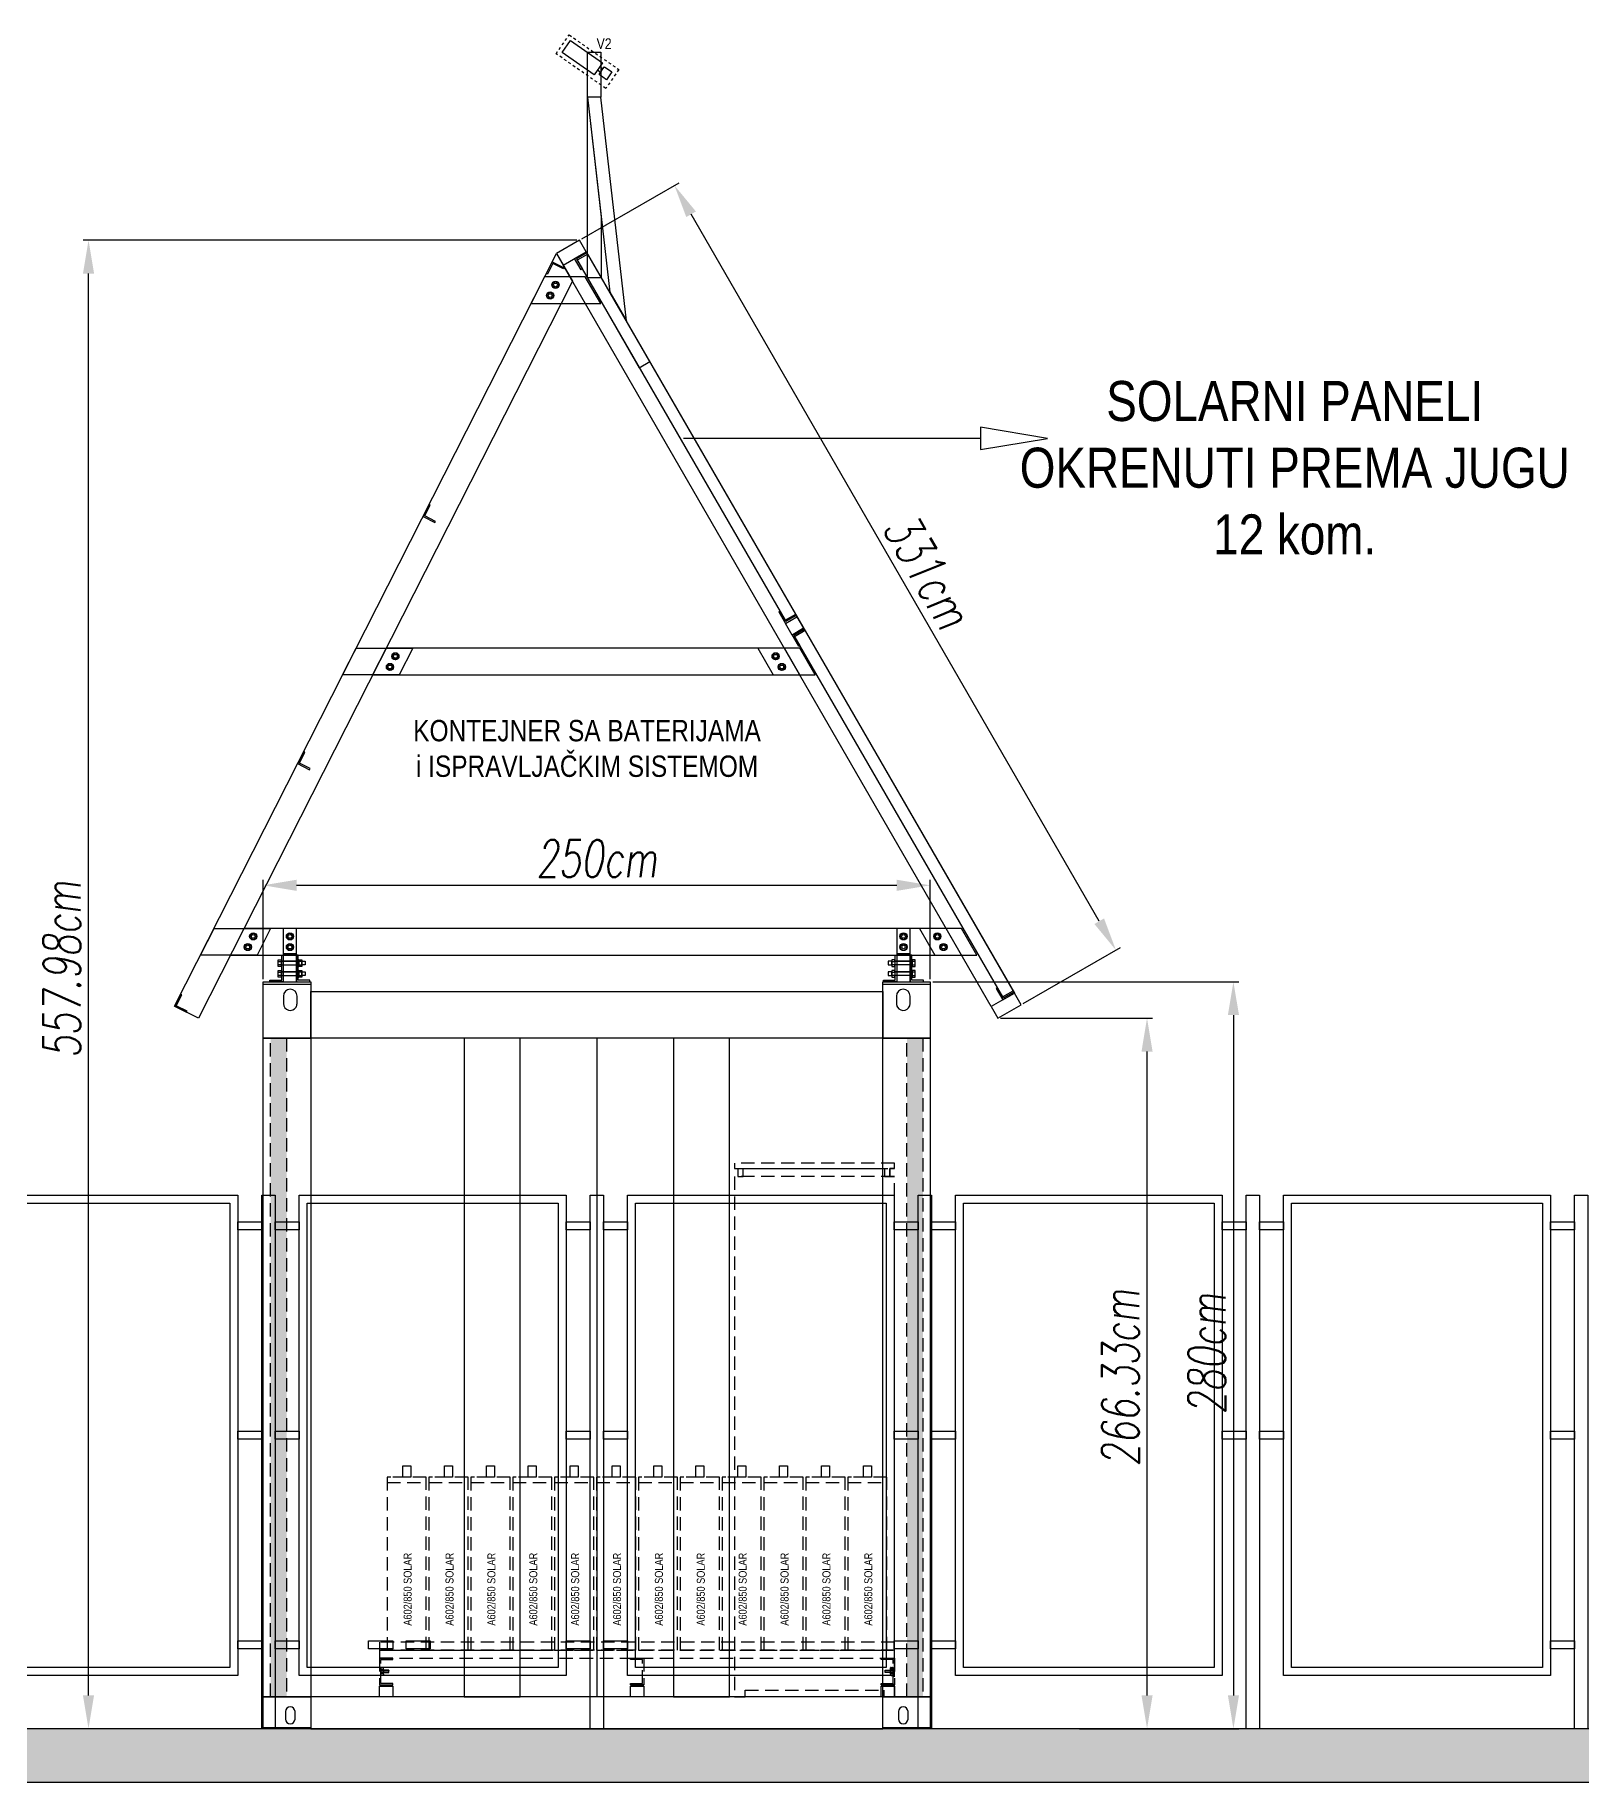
# Model space of a CAD drawing. Header units: millimetres. Extents: x 17886 to 18265, y -8727 to -7321.
# Drawn here: x 17934.8 to 17992.7, y -8417.4 to -8351.9 of the extents above; entities that cross this region are included whole.
import ezdxf

# ---------------------------------------------------------------- set-up
doc = ezdxf.new("R2010")
doc.units = ezdxf.units.MM
doc.linetypes.add('DASHED', pattern=[0.75, 0.5, -0.25])
doc.linetypes.add('DASHEDX2', pattern=[1.5, 1, -0.5])
for name, color, linetype in [('00 uvodnice', 82, 'Continuous'), ('02-MODULI', 7, 'Continuous'), ('_Videonadzor', 1, 'Continuous'), ('a_paneelstriche235', 3, 'Continuous'), ('a_rahmen235', 7, 'Continuous'), ('DIMENS', 4, 'Continuous'), ('Video Nadzor', 3, 'Continuous')]:
    doc.layers.add(name, color=color, linetype=linetype)
doc.layers.add('CRTANJE', color=4, linetype='Continuous', lineweight=30)
doc.styles.add('ARIAL NARROW', font='ARIALN.TTF')
doc.styles.add('KOTE ZA MONNTAZU', font='simplex.shx', dxfattribs={"width": 0.7, "oblique": 8, "height": 1.4})
doc.dimstyles.new('KOTE ZA MONTAZU u cm', dxfattribs={"dimscale": 0, "dimtxt": 1.4, "dimasz": 1.25, "dimexe": 0.2, "dimexo": 0.1, "dimgap": 0.3, "dimtad": 1, "dimlfac": 10, "dimzin": 12, "dimdsep": 46, "dimtxsty": 'KOTE ZA MONNTAZU', "dimcen": 1.25, "dimclrt": 1, "dimadec": 0, "dimazin": 0, "dimtfac": 1, "dimtmove": 0, "dimatfit": 3, "dimfxl": 1, "dimtolj": 2, "dimtzin": 0, "dimarcsym": 0})

# ---------------------------------------------------------------- blocks, each defined once
blk = doc.blocks.new('*D243')
at = {"color": 0, "lineweight": -2, "transparency": 16777216}
for p, q in [((17970.969, -8388.765), (17976.659, -8388.765)), ((17976.459, -8414.148), (17976.459, -8390.015)), ((17973.929, -8415.398), (17976.659, -8415.398))]:
    blk.add_line(p, q, dxfattribs=at)
at = {"color": 0, "transparency": 16777216}
for points in [[(17976.251, -8390.015), (17976.667, -8390.015), (17976.459, -8388.765)], [(17976.251, -8414.148), (17976.667, -8414.148), (17976.459, -8415.398)]]:
    blk.add_solid(points, dxfattribs=at)
at = {"layer": 'Defpoints', "color": 0, "transparency": 16777216}
for p in [(17970.869, -8388.765), (17976.459, -8388.765), (17973.829, -8415.398)]:
    blk.add_point(p, dxfattribs=at)
at = {"color": 1, "transparency": 16777216, "insert": (17975.459, -8402.253), "char_height": 1.4, "attachment_point": 5, "rotation": 90, "style": 'KOTE ZA MONNTAZU'}
blk.add_mtext('\\A2;266.33cm', dxfattribs=at)
blk = doc.blocks.new('*D244')
at = {"color": 0, "lineweight": -2, "transparency": 16777216}
for p, q in [((17955.271, -8359.55), (17958.914, -8357.447)), ((17974.666, -8385.13), (17959.366, -8358.629)), ((17971.821, -8388.215), (17975.464, -8386.112))]:
    blk.add_line(p, q, dxfattribs=at)
at = {"color": 0, "transparency": 16777216}
for points in [[(17959.547, -8358.525), (17959.186, -8358.733), (17958.741, -8357.547)], [(17974.847, -8385.025), (17974.486, -8385.234), (17975.291, -8386.212)]]:
    blk.add_solid(points, dxfattribs=at)
at = {"layer": 'Defpoints', "color": 0, "transparency": 16777216}
for p in [(17958.741, -8357.547), (17955.185, -8359.6), (17971.735, -8388.265)]:
    blk.add_point(p, dxfattribs=at)
at = {"color": 1, "transparency": 16777216, "insert": (17968.239, -8371.997), "char_height": 1.4, "attachment_point": 5, "rotation": 300, "style": 'KOTE ZA MONNTAZU'}
blk.add_mtext('\\A2;331cm', dxfattribs=at)
blk = doc.blocks.new('*D245')
at = {"color": 0, "lineweight": -2, "transparency": 16777216}
for p, q in [((17943.329, -8387.298), (17943.329, -8383.583)), ((17944.579, -8383.783), (17967.079, -8383.783)), ((17968.329, -8387.298), (17968.329, -8383.583))]:
    blk.add_line(p, q, dxfattribs=at)
at = {"color": 0, "transparency": 16777216}
for points in [[(17944.579, -8383.575), (17944.579, -8383.992), (17943.329, -8383.783)], [(17967.079, -8383.575), (17967.079, -8383.992), (17968.329, -8383.783)]]:
    blk.add_solid(points, dxfattribs=at)
at = {"layer": 'Defpoints', "color": 0, "transparency": 16777216}
for p in [(17968.329, -8383.783), (17943.329, -8387.398), (17968.329, -8387.398)]:
    blk.add_point(p, dxfattribs=at)
at = {"color": 1, "transparency": 16777216, "insert": (17955.829, -8382.783), "char_height": 1.4, "attachment_point": 5, "style": 'KOTE ZA MONNTAZU'}
blk.add_mtext('\\A2;250cm', dxfattribs=at)
blk = doc.blocks.new('*D246')
at = {"color": 0, "lineweight": -2, "transparency": 16777216}
for p, q in [((17968.429, -8387.398), (17979.897, -8387.398)), ((17979.697, -8388.648), (17979.697, -8414.148)), ((17973.929, -8415.398), (17979.897, -8415.398))]:
    blk.add_line(p, q, dxfattribs=at)
at = {"color": 0, "transparency": 16777216}
for points in [[(17979.489, -8388.648), (17979.906, -8388.648), (17979.697, -8387.398)], [(17979.489, -8414.148), (17979.906, -8414.148), (17979.697, -8415.398)]]:
    blk.add_solid(points, dxfattribs=at)
at = {"layer": 'Defpoints', "color": 0, "transparency": 16777216}
for p in [(17968.329, -8387.398), (17973.829, -8415.398), (17979.697, -8415.398)]:
    blk.add_point(p, dxfattribs=at)
at = {"color": 1, "transparency": 16777216, "insert": (17978.697, -8401.353), "char_height": 1.4, "attachment_point": 5, "rotation": 90, "style": 'KOTE ZA MONNTAZU'}
blk.add_mtext('\\A2;280cm', dxfattribs=at)
blk = doc.blocks.new('*D247')
at = {"color": 0, "lineweight": -2, "transparency": 16777216}
for p, q in [((17955.085, -8359.6), (17936.577, -8359.6)), ((17936.777, -8414.148), (17936.777, -8360.85)), ((17939.764, -8415.398), (17936.577, -8415.398))]:
    blk.add_line(p, q, dxfattribs=at)
at = {"color": 0, "transparency": 16777216}
for points in [[(17936.569, -8360.85), (17936.985, -8360.85), (17936.777, -8359.6)], [(17936.569, -8414.148), (17936.985, -8414.148), (17936.777, -8415.398)]]:
    blk.add_solid(points, dxfattribs=at)
at = {"layer": 'Defpoints', "color": 0, "transparency": 16777216}
for p in [(17936.777, -8359.6), (17955.185, -8359.6), (17939.864, -8415.398)]:
    blk.add_point(p, dxfattribs=at)
at = {"color": 1, "transparency": 16777216, "insert": (17935.777, -8386.943), "char_height": 1.4, "attachment_point": 5, "rotation": 90, "style": 'KOTE ZA MONNTAZU'}
blk.add_mtext('\\A2;557.98cm', dxfattribs=at)
blk = doc.blocks.new('A$C32FE4A33')
at = {"layer": 'Video Nadzor', "color": 3}
for p, q in [((53.8, 12.2), (49, 12.2)), ((53.8, 7), (49, 7)), ((53.8, 15.6), (65.1, 15.6)), ((53.8, 12.2), (53.8, 15.6)), ((53.8, 7), (53.8, 12.2)), ((53.8, 3.6), (53.8, 7)), ((65.1, 3.6), (53.8, 3.6)), ((65.1, 15.6), (65.1, 3.6))]:
    blk.add_line(p, q, dxfattribs=at)
blk.add_lwpolyline([(0, 18.2), (49, 18.2), (49, 0), (0, 0)], close=True, dxfattribs=at)
blk = doc.blocks.new('A$C15F85CE2')
at = {"layer": '_Videonadzor', "linetype": 'DASHEDX2'}
blk.add_lwpolyline([(0, 28.6), (75.7, 28.6), (75.7, 0), (0, 0)], close=True, dxfattribs=at)
at = {"layer": '_Videonadzor', "color": 3}
blk.add_blockref('A$C32FE4A33', (5.2, 5.7), dxfattribs=at)

msp = doc.modelspace()

# ---------------------------------------------------------------- hatches: boundary and pattern name
h = msp.add_hatch()
h.set_pattern_fill('AR-SAND', color=3, scale=0.01)
h.set_pattern_definition([(37.5, (-50.9745, -485.5865), (-0.016000313, 0.489413237), [0, -0.38608, 0, -0.4318, 0, -0.41275]), (7.5, (-50.9745, -485.5865), (0.449523283, 0.7168251), [0, -0.20828, 0, -0.34798, 0, -0.13335]), (327.5, (-51.28693, -485.5865), (0.79099237, 0.001437185), [0, -0.127, 0, -0.4572, 0, -0.5969]), (317.5, (-51.2869, -485.5865), (0.763556452, 0.222929323), [0, -0.0635, 0, -0.29972, 0, -0.3429])])
h.paths.add_polyline_path([(17943.60182, -8414.1985), (17944.20182, -8414.1985), (17944.20182, -8389.5085), (17943.60182, -8389.5085)])
h = msp.add_hatch()
h.set_pattern_fill('AR-SAND', color=3, scale=0.01)
h.set_pattern_definition([(37.5, (-27.1195, -485.5865), (-0.016000313, 0.489413237), [0, -0.38608, 0, -0.4318, 0, -0.41275]), (7.5, (-27.1195, -485.5865), (0.449523283, 0.7168251), [0, -0.20828, 0, -0.34798, 0, -0.13335]), (327.5, (-27.43193, -485.5865), (0.79099237, 0.001437185), [0, -0.127, 0, -0.4572, 0, -0.5969]), (317.5, (-27.4319, -485.5865), (0.763556452, 0.222929323), [0, -0.0635, 0, -0.29972, 0, -0.3429])])
h.paths.add_polyline_path([(17967.45682, -8414.1985), (17968.05682, -8414.1985), (17968.05682, -8389.5085), (17967.45682, -8389.5085)])
h = msp.add_hatch()
h.set_pattern_fill('AR-CONC', color=4, scale=0.005)
h.set_pattern_definition([(50, (17915.0823, -632.8499), (0.910923345, -0.07969543), [0.09525, -1.04775]), (355, (17915.0823, -632.8499), (-0.17621711, 0.95528423), [0.0762, -0.83820292]), (100.451445, (17915.1582, -632.8565), (0.73470624, 0.87558876), [0.08095004, -0.89045122]), (46.1842, (17915.0823, -632.5959), (1.3553952, -0.21021164), [0.142875, -1.571625]), (96.635558, (17915.1952, -632.6134), (1.18702067, 1.23713062), [0.12142512, -1.33567804]), (351.184151, (17915.0823, -632.5959), (1.18702067, 1.23713062), [0.11429984, -1.25729866]), (21, (17915.2093, -632.6594), (0.758071956, -0.51132599), [0.09525, -1.04775]), (326, (17915.2093, -632.6594), (0.30901014, 0.92093983), [0.0762, -0.8382]), (71.451445, (17915.2725, -632.702), (1.0670821, 0.40961384), [0.08095004, -0.89044969]), (37.5, (17915.08228, -632.84986), (0.015443016, 0.422775194), [0, -0.82804, 0, -0.8509, 0, -0.841375]), (7.5, (17915.0823, -632.84986), (0.334098313, 0.500902874), [0, -0.48514, 0, -0.80899, 0, -0.320675]), (327.5, (17914.79907, -632.84986), (0.677952976, -0.02864372), [0, -0.3175, 0, -0.9906, 0, -1.31445]), (317.5, (17914.6721, -632.84986), (0.740645907, 0.127132455), [0, -0.41275, 0, -0.65786, 0, -0.93345])])
h.paths.add_polyline_path([(17905.82932, -8415.3985), (17905.82932, -8417.3985), (18005.82932, -8417.3985), (18005.82932, -8415.3985)])

# ---------------------------------------------------------------- linework, layer by layer
at = {"color": 4}
msp.add_line((17983.82932, -8415.3985), (17905.82932, -8415.3985), dxfattribs=at)
at = {"color": 30, "true_color": 0xf26722}
for points in [[(17955.47678, -8361.00616), (17957.42553, -8364.38149), (17957.82391, -8364.15149), (17956.00795, -8361.00616), (17955.47678, -8361.00616), (17955.48299, -8352.55674), (17955.97678, -8352.55674), (17955.97678, -8354.24441), (17955.48175, -8354.24441), (17956.31859, -8361.5442), (17956.94338, -8362.62638), (17955.97678, -8354.24441), (17955.48175, -8354.24441), (17955.9964, -8358.73374), (17955.9964, -8361.00616)], [(17955.18458, -8359.60005), (17954.31855, -8360.10005), (17954.56855, -8360.53306), (17955.43458, -8360.03306), (17955.18458, -8359.60005)], [(17963.43979, -8375.8985), (17962.86244, -8374.8985), (17947.93298, -8374.8985), (17947.42543, -8375.8985), (17963.43979, -8375.8985)], [(17969.50197, -8386.3985), (17968.92462, -8385.3985), (17942.60369, -8385.3985), (17942.09614, -8386.3985), (17969.50197, -8386.3985)], [(17971.48458, -8387.83247), (17970.61855, -8388.33247), (17970.86855, -8388.76549), (17971.73458, -8388.26549), (17971.48458, -8387.83247)]]:
    msp.add_lwpolyline(points, dxfattribs=at)
at = {"color": 5}
msp.add_lwpolyline([(17954.31855, -8360.10005), (17954.91745, -8361.13737), (17940.89477, -8388.76549), (17940.00062, -8388.31773)], close=True, dxfattribs=at)
at = {"color": 8}
for points in [[(17954.16018, -8360.41216), (17954.60726, -8360.63604), (17954.58448, -8360.68056), (17954.18192, -8360.47945), (17953.97845, -8360.88082), (17953.93393, -8360.85805), (17954.16018, -8360.41216)], [(17949.31858, -8369.95395), (17949.76171, -8370.18555), (17949.78448, -8370.14104), (17949.38587, -8369.93222), (17949.58927, -8369.53098), (17949.54476, -8369.5082), (17949.31858, -8369.95395)], [(17944.61603, -8379.2217), (17945.05916, -8379.4533), (17945.08193, -8379.40879), (17944.68332, -8379.19997), (17944.88672, -8378.79873), (17944.84221, -8378.77595), (17944.61603, -8379.2217)], [(17940.00062, -8388.31773), (17940.4477, -8388.54161), (17940.47047, -8388.4971), (17940.06791, -8388.29599), (17940.27137, -8387.89463), (17940.22686, -8387.87186), (17940.00062, -8388.31773)]]:
    msp.add_lwpolyline(points, dxfattribs=at)
at = {"color": 30, "true_color": 0xf26722}
msp.add_lwpolyline([(17954.56855, -8360.53306), (17955.43458, -8360.03306), (17971.48458, -8387.83247), (17970.61855, -8388.33247)], close=True, dxfattribs=at)
at = {"color": 3}
for points in [[(17955.00156, -8360.28306), (17955.43458, -8360.03306), (17955.45958, -8360.07636), (17955.06987, -8360.30136), (17955.29487, -8360.69107), (17955.25156, -8360.71607), (17955.00156, -8360.28306)], [(17962.90156, -8373.96626), (17963.33458, -8373.71626), (17963.30958, -8373.67296), (17962.91987, -8373.89796), (17962.69487, -8373.50825), (17962.65156, -8373.53325), (17962.90156, -8373.96626)], [(17963.15156, -8374.39927), (17963.58458, -8374.14927), (17963.60958, -8374.19257), (17963.21987, -8374.41757), (17963.44487, -8374.80728), (17963.40156, -8374.83228), (17963.15156, -8374.39927)], [(17971.05156, -8388.08247), (17971.48458, -8387.83247), (17971.45958, -8387.78917), (17971.06987, -8388.01417), (17970.84487, -8387.62446), (17970.80156, -8387.64946), (17971.05156, -8388.08247)]]:
    msp.add_lwpolyline(points, dxfattribs=at)
at = {"color": 5}
for points in [[(17955.09737, -8360.34899), (17962.89237, -8373.85033), (17963.29074, -8373.62033), (17955.49574, -8360.11899), (17955.09737, -8360.34899)], [(17963.24737, -8374.4652), (17971.04237, -8387.96654), (17971.44074, -8387.73654), (17963.64574, -8374.2352), (17963.24737, -8374.4652)]]:
    msp.add_lwpolyline(points, dxfattribs=at)
at = {"color": 6}
for points in [[(17955.40156, -8360.97588), (17953.87415, -8360.97588), (17953.36674, -8361.97588), (17955.97891, -8361.97588)], [(17946.80967, -8374.8985), (17948.93298, -8374.8985), (17948.42543, -8375.8985), (17946.30226, -8375.8985)], [(17963.43979, -8374.8985), (17961.86244, -8374.8985), (17962.43979, -8375.8985), (17964.01714, -8375.8985)], [(17941.48186, -8385.3985), (17943.60369, -8385.3985), (17943.09614, -8386.3985), (17940.97445, -8386.3985)], [(17969.50197, -8385.3985), (17967.92462, -8385.3985), (17968.50197, -8386.3985), (17970.07932, -8386.3985)], [(17932.37932, -8395.3985), (17942.37932, -8395.3985), (17942.37932, -8413.3985), (17932.37932, -8413.3985)], [(17932.67932, -8395.6985), (17942.07932, -8395.6985), (17942.07932, -8413.0985), (17932.67932, -8413.0985)], [(17943.27932, -8395.3985), (17943.77932, -8395.3985), (17943.77932, -8415.3985), (17943.27932, -8415.3985)], [(17944.67932, -8395.3985), (17954.67932, -8395.3985), (17954.67932, -8413.3985), (17944.67932, -8413.3985)], [(17944.97932, -8395.6985), (17954.37932, -8395.6985), (17954.37932, -8413.0985), (17944.97932, -8413.0985)], [(17955.57932, -8395.3985), (17956.07932, -8395.3985), (17956.07932, -8415.3985), (17955.57932, -8415.3985)], [(17956.97932, -8395.3985), (17966.97932, -8395.3985), (17966.97932, -8413.3985), (17956.97932, -8413.3985)], [(17957.27932, -8395.6985), (17966.67932, -8395.6985), (17966.67932, -8413.0985), (17957.27932, -8413.0985)], [(17967.87932, -8395.3985), (17968.37932, -8395.3985), (17968.37932, -8415.3985), (17967.87932, -8415.3985)], [(17969.27932, -8395.3985), (17979.27932, -8395.3985), (17979.27932, -8413.3985), (17969.27932, -8413.3985)], [(17969.57932, -8395.6985), (17978.97932, -8395.6985), (17978.97932, -8413.0985), (17969.57932, -8413.0985)], [(17980.17932, -8395.3985), (17980.67932, -8395.3985), (17980.67932, -8415.3985), (17980.17932, -8415.3985)], [(17981.57932, -8395.3985), (17991.57932, -8395.3985), (17991.57932, -8413.3985), (17981.57932, -8413.3985)], [(17981.87932, -8395.6985), (17991.27932, -8395.6985), (17991.27932, -8413.0985), (17981.87932, -8413.0985)], [(17992.47932, -8395.3985), (17992.97932, -8395.3985), (17992.97932, -8415.3985), (17992.47932, -8415.3985)], [(17943.27932, -8396.3985), (17943.27932, -8396.6985), (17942.37932, -8396.6985), (17942.37932, -8396.3985)], [(17944.67932, -8396.3985), (17944.67932, -8396.6985), (17943.77932, -8396.6985), (17943.77932, -8396.3985)], [(17955.57932, -8396.3985), (17955.57932, -8396.6985), (17954.67932, -8396.6985), (17954.67932, -8396.3985)], [(17956.97932, -8396.3985), (17956.97932, -8396.6985), (17956.07932, -8396.6985), (17956.07932, -8396.3985)], [(17967.87932, -8396.3985), (17967.87932, -8396.6985), (17966.97932, -8396.6985), (17966.97932, -8396.3985)], [(17969.27932, -8396.3985), (17969.27932, -8396.6985), (17968.37932, -8396.6985), (17968.37932, -8396.3985)], [(17980.17932, -8396.3985), (17980.17932, -8396.6985), (17979.27932, -8396.6985), (17979.27932, -8396.3985)], [(17981.57932, -8396.3985), (17981.57932, -8396.6985), (17980.67932, -8396.6985), (17980.67932, -8396.3985)], [(17992.47932, -8396.3985), (17992.47932, -8396.6985), (17991.57932, -8396.6985), (17991.57932, -8396.3985)], [(17943.27932, -8404.2485), (17943.27932, -8404.5485), (17942.37932, -8404.5485), (17942.37932, -8404.2485)], [(17944.67932, -8404.2485), (17944.67932, -8404.5485), (17943.77932, -8404.5485), (17943.77932, -8404.2485)], [(17955.57932, -8404.2485), (17955.57932, -8404.5485), (17954.67932, -8404.5485), (17954.67932, -8404.2485)], [(17956.97932, -8404.2485), (17956.97932, -8404.5485), (17956.07932, -8404.5485), (17956.07932, -8404.2485)], [(17967.87932, -8404.2485), (17967.87932, -8404.5485), (17966.97932, -8404.5485), (17966.97932, -8404.2485)], [(17969.27932, -8404.2485), (17969.27932, -8404.5485), (17968.37932, -8404.5485), (17968.37932, -8404.2485)], [(17980.17932, -8404.2485), (17980.17932, -8404.5485), (17979.27932, -8404.5485), (17979.27932, -8404.2485)], [(17981.57932, -8404.2485), (17981.57932, -8404.5485), (17980.67932, -8404.5485), (17980.67932, -8404.2485)], [(17992.47932, -8404.2485), (17992.47932, -8404.5485), (17991.57932, -8404.5485), (17991.57932, -8404.2485)], [(17943.27932, -8412.0985), (17943.27932, -8412.3985), (17942.37932, -8412.3985), (17942.37932, -8412.0985)], [(17944.67932, -8412.0985), (17944.67932, -8412.3985), (17943.77932, -8412.3985), (17943.77932, -8412.0985)], [(17948.17932, -8412.0985), (17948.17932, -8412.3985), (17947.27932, -8412.3985), (17947.27932, -8412.0985)], [(17949.57932, -8412.0985), (17949.57932, -8412.3985), (17948.67932, -8412.3985), (17948.67932, -8412.0985)], [(17955.57932, -8412.0985), (17955.57932, -8412.3985), (17954.67932, -8412.3985), (17954.67932, -8412.0985)], [(17956.97932, -8412.0985), (17956.97932, -8412.3985), (17956.07932, -8412.3985), (17956.07932, -8412.0985)], [(17967.87932, -8412.0985), (17967.87932, -8412.3985), (17966.97932, -8412.3985), (17966.97932, -8412.0985)], [(17969.27932, -8412.0985), (17969.27932, -8412.3985), (17968.37932, -8412.3985), (17968.37932, -8412.0985)], [(17992.47932, -8412.0985), (17992.47932, -8412.3985), (17991.57932, -8412.3985), (17991.57932, -8412.0985)]]:
    msp.add_lwpolyline(points, close=True, dxfattribs=at)
at = {"color": 4}
for points in [[(17954.39459, -8361.33939), (17954.28459, -8361.4029), (17954.17459, -8361.33939), (17954.17459, -8361.21237), (17954.28459, -8361.14886), (17954.39459, -8361.21237)], [(17954.19157, -8361.73939), (17954.08157, -8361.8029), (17953.97157, -8361.73939), (17953.97157, -8361.61237), (17954.08157, -8361.54886), (17954.19157, -8361.61237)], [(17948.18769, -8375.66201), (17948.07769, -8375.72552), (17947.96769, -8375.66201), (17947.96769, -8375.53499), (17948.07769, -8375.47148), (17948.18769, -8375.53499)], [(17948.39071, -8375.26201), (17948.28071, -8375.32552), (17948.17071, -8375.26201), (17948.17071, -8375.13499), (17948.28071, -8375.07148), (17948.39071, -8375.13499)], [(17962.64565, -8375.26201), (17962.53565, -8375.32552), (17962.42565, -8375.26201), (17962.42565, -8375.13499), (17962.53565, -8375.07148), (17962.64565, -8375.13499)], [(17962.87659, -8375.66201), (17962.76659, -8375.72552), (17962.65659, -8375.66201), (17962.65659, -8375.53499), (17962.76659, -8375.47148), (17962.87659, -8375.53499)], [(17942.85841, -8386.16201), (17942.74841, -8386.22552), (17942.63841, -8386.16201), (17942.63841, -8386.03499), (17942.74841, -8385.97148), (17942.85841, -8386.03499)], [(17943.06143, -8385.76201), (17942.95143, -8385.82552), (17942.84143, -8385.76201), (17942.84143, -8385.63499), (17942.95143, -8385.57148), (17943.06143, -8385.63499)], [(17944.43932, -8385.76201), (17944.32932, -8385.82552), (17944.21932, -8385.76201), (17944.21932, -8385.63499), (17944.32932, -8385.57148), (17944.43932, -8385.63499)], [(17944.43932, -8386.16201), (17944.32932, -8386.22552), (17944.21932, -8386.16201), (17944.21932, -8386.03499), (17944.32932, -8385.97148), (17944.43932, -8386.03499)], [(17967.43932, -8385.76201), (17967.32932, -8385.82552), (17967.21932, -8385.76201), (17967.21932, -8385.63499), (17967.32932, -8385.57148), (17967.43932, -8385.63499)], [(17967.43932, -8386.16201), (17967.32932, -8386.22552), (17967.21932, -8386.16201), (17967.21932, -8386.03499), (17967.32932, -8385.97148), (17967.43932, -8386.03499)], [(17968.70783, -8385.76201), (17968.59783, -8385.82552), (17968.48783, -8385.76201), (17968.48783, -8385.63499), (17968.59783, -8385.57148), (17968.70783, -8385.63499)], [(17968.93877, -8386.16201), (17968.82877, -8386.22552), (17968.71877, -8386.16201), (17968.71877, -8386.03499), (17968.82877, -8385.97148), (17968.93877, -8386.03499)], [(17905.82932, -8417.3985), (18005.82932, -8417.3985), (18005.82932, -8415.3985), (17905.82932, -8415.3985)]]:
    msp.add_lwpolyline(points, close=True, dxfattribs=at)
at = {"color": 1}
for points in [[(17970.22192, -8367.03265), (17970.22192, -8367.44932), (17972.72192, -8367.03265), (17970.22192, -8366.61598), (17970.22192, -8367.03265), (17959.08382, -8367.03265)], [(17944.07932, -8387.3985), (17943.57932, -8387.3985), (17943.57932, -8387.3385), (17944.01932, -8387.3385), (17944.01932, -8386.3985), (17944.07932, -8386.3985), (17944.07932, -8387.3985)], [(17944.57932, -8387.3985), (17945.07932, -8387.3985), (17945.07932, -8387.3385), (17944.63932, -8387.3385), (17944.63932, -8386.3985), (17944.57932, -8386.3985), (17944.57932, -8387.3985)], [(17967.07932, -8387.3985), (17966.57932, -8387.3985), (17966.57932, -8387.3385), (17967.01932, -8387.3385), (17967.01932, -8386.3985), (17967.07932, -8386.3985), (17967.07932, -8387.3985)], [(17967.57932, -8387.3985), (17968.07932, -8387.3985), (17968.07932, -8387.3385), (17967.63932, -8387.3385), (17967.63932, -8386.3985), (17967.57932, -8386.3985), (17967.57932, -8387.3985)]]:
    msp.add_lwpolyline(points, dxfattribs=at)
at = {"color": 30, "linetype": 'DASHED', "true_color": 0xf26722}
msp.add_lwpolyline([(17962.90292, -8373.96861), (17963.33458, -8373.71626), (17963.58458, -8374.14927), (17963.15292, -8374.40163)], close=True, dxfattribs=at)
at = {"color": 2}
for points in [[(17944.57932, -8386.3985), (17944.57932, -8385.3985), (17944.07932, -8385.3985), (17944.07932, -8386.3985), (17944.57932, -8386.3985), (17944.57932, -8386.3485), (17944.07932, -8386.3485), (17944.07932, -8386.3985)], [(17967.57932, -8386.3985), (17967.57932, -8385.3985), (17967.07932, -8385.3985), (17967.07932, -8386.3985), (17967.57932, -8386.3985), (17967.57932, -8386.3485), (17967.07932, -8386.3485), (17967.07932, -8386.3985)]]:
    msp.add_lwpolyline(points, dxfattribs=at)
at = {"color": 4}
for points in [[(17943.99932, -8386.76201), (17943.88932, -8386.76201), (17943.88932, -8386.63499), (17943.99932, -8386.63499), (17943.99932, -8386.82552), (17943.88932, -8386.82552), (17943.88932, -8386.57148), (17943.99932, -8386.57148), (17943.99932, -8386.8335), (17944.01932, -8386.8335), (17944.01932, -8386.5635), (17943.99932, -8386.5635), (17943.99932, -8386.8335), (17944.01932, -8386.8335), (17944.01932, -8386.7685), (17944.63932, -8386.7685), (17944.63932, -8386.6285), (17944.01932, -8386.6285), (17944.63932, -8386.6285), (17944.63932, -8386.5635), (17944.65932, -8386.5635), (17944.65932, -8386.8335), (17944.63932, -8386.8335), (17944.63932, -8386.5635), (17944.65932, -8386.5635), (17944.65932, -8386.57148), (17944.76932, -8386.57148), (17944.76932, -8386.82552), (17944.65932, -8386.82552), (17944.65932, -8386.76201), (17944.76932, -8386.76201), (17944.76932, -8386.63499), (17944.65932, -8386.63499), (17944.65932, -8386.57148), (17944.76932, -8386.57148), (17944.76932, -8386.6285), (17944.89932, -8386.6285), (17944.89932, -8386.7685), (17944.76932, -8386.7685)], [(17967.65932, -8386.76201), (17967.76932, -8386.76201), (17967.76932, -8386.63499), (17967.65932, -8386.63499), (17967.65932, -8386.82552), (17967.76932, -8386.82552), (17967.76932, -8386.57148), (17967.65932, -8386.57148), (17967.65932, -8386.8335), (17967.63932, -8386.8335), (17967.63932, -8386.5635), (17967.65932, -8386.5635), (17967.65932, -8386.8335), (17967.63932, -8386.8335), (17967.63932, -8386.7685), (17967.01932, -8386.7685), (17967.01932, -8386.6285), (17967.63932, -8386.6285), (17967.01932, -8386.6285), (17967.01932, -8386.5635), (17966.99932, -8386.5635), (17966.99932, -8386.8335), (17967.01932, -8386.8335), (17967.01932, -8386.5635), (17966.99932, -8386.5635), (17966.99932, -8386.57148), (17966.88932, -8386.57148), (17966.88932, -8386.82552), (17966.99932, -8386.82552), (17966.99932, -8386.76201), (17966.88932, -8386.76201), (17966.88932, -8386.63499), (17966.99932, -8386.63499), (17966.99932, -8386.57148), (17966.88932, -8386.57148), (17966.88932, -8386.6285), (17966.75932, -8386.6285), (17966.75932, -8386.7685), (17966.88932, -8386.7685)], [(17943.99932, -8387.16201), (17943.88932, -8387.16201), (17943.88932, -8387.03499), (17943.99932, -8387.03499), (17943.99932, -8387.22552), (17943.88932, -8387.22552), (17943.88932, -8386.97148), (17943.99932, -8386.97148), (17943.99932, -8387.2335), (17944.01932, -8387.2335), (17944.01932, -8386.9635), (17943.99932, -8386.9635), (17943.99932, -8387.2335), (17944.01932, -8387.2335), (17944.01932, -8387.1685), (17944.63932, -8387.1685), (17944.63932, -8387.0285), (17944.01932, -8387.0285), (17944.63932, -8387.0285), (17944.63932, -8386.9635), (17944.65932, -8386.9635), (17944.65932, -8387.2335), (17944.63932, -8387.2335), (17944.63932, -8386.9635), (17944.65932, -8386.9635), (17944.65932, -8386.97148), (17944.76932, -8386.97148), (17944.76932, -8387.22552), (17944.65932, -8387.22552), (17944.65932, -8387.16201), (17944.76932, -8387.16201), (17944.76932, -8387.03499), (17944.65932, -8387.03499), (17944.65932, -8386.97148), (17944.76932, -8386.97148), (17944.76932, -8387.0285), (17944.89932, -8387.0285), (17944.89932, -8387.1685), (17944.76932, -8387.1685)], [(17967.65932, -8387.16201), (17967.76932, -8387.16201), (17967.76932, -8387.03499), (17967.65932, -8387.03499), (17967.65932, -8387.22552), (17967.76932, -8387.22552), (17967.76932, -8386.97148), (17967.65932, -8386.97148), (17967.65932, -8387.2335), (17967.63932, -8387.2335), (17967.63932, -8386.9635), (17967.65932, -8386.9635), (17967.65932, -8387.2335), (17967.63932, -8387.2335), (17967.63932, -8387.1685), (17967.01932, -8387.1685), (17967.01932, -8387.0285), (17967.63932, -8387.0285), (17967.01932, -8387.0285), (17967.01932, -8386.9635), (17966.99932, -8386.9635), (17966.99932, -8387.2335), (17967.01932, -8387.2335), (17967.01932, -8386.9635), (17966.99932, -8386.9635), (17966.99932, -8386.97148), (17966.88932, -8386.97148), (17966.88932, -8387.22552), (17966.99932, -8387.22552), (17966.99932, -8387.16201), (17966.88932, -8387.16201), (17966.88932, -8387.03499), (17966.99932, -8387.03499), (17966.99932, -8386.97148), (17966.88932, -8386.97148), (17966.88932, -8387.0285), (17966.75932, -8387.0285), (17966.75932, -8387.1685), (17966.88932, -8387.1685)]]:
    msp.add_lwpolyline(points, dxfattribs=at)
at = {"color": 7}
for points in [[(17944.07932, -8386.3985), (17944.07932, -8387.3985), (17944.57932, -8387.3985), (17944.57932, -8386.3985)], [(17967.07932, -8386.3985), (17967.07932, -8387.3985), (17967.57932, -8387.3985), (17967.57932, -8386.3985)]]:
    msp.add_lwpolyline(points, close=True, dxfattribs=at)
at = {"color": 3, "linetype": 'DASHED'}
for points in [[(17943.60182, -8389.5085), (17944.20182, -8389.5085), (17944.20182, -8414.1985), (17943.60182, -8414.1985)], [(17967.45682, -8389.5085), (17968.05682, -8389.5085), (17968.05682, -8414.1985), (17967.45682, -8414.1985)]]:
    msp.add_lwpolyline(points, close=True, dxfattribs=at)
at = {"linetype": 'DASHED'}
msp.add_lwpolyline([(17961.11428, -8394.3985), (17961.11428, -8394.6985), (17961.31428, -8394.6985), (17961.31428, -8394.3985), (17966.61428, -8394.3985), (17966.61428, -8394.6985), (17966.81428, -8394.6985), (17966.81428, -8394.3985), (17966.98928, -8394.3985), (17966.98928, -8394.1985), (17960.98928, -8394.1985), (17960.98928, -8394.3985), (17966.98928, -8394.3985), (17966.81428, -8394.3985), (17966.81428, -8394.6985), (17966.98928, -8394.6985), (17960.98928, -8394.6985), (17960.98928, -8414.1985), (17961.38928, -8414.1985), (17961.38928, -8413.9485), (17966.58928, -8413.9485), (17966.58928, -8414.1985), (17966.98928, -8414.1985), (17966.98928, -8394.6985)], dxfattribs=at)
at = {"color": 1, "linetype": 'DASHED'}
for points in [[(17948.55432, -8405.9685), (17948.55432, -8405.5485), (17948.85432, -8405.5485), (17948.85432, -8405.9685), (17947.96932, -8405.9685), (17947.96932, -8406.1685), (17949.43932, -8406.1685), (17949.43932, -8405.9685), (17947.96932, -8405.9685), (17947.96932, -8412.4485), (17949.43932, -8412.4485), (17949.43932, -8405.9685)], [(17950.12432, -8405.9685), (17950.12432, -8405.5485), (17950.42432, -8405.5485), (17950.42432, -8405.9685), (17949.53932, -8405.9685), (17949.53932, -8406.1685), (17951.00932, -8406.1685), (17951.00932, -8405.9685), (17949.53932, -8405.9685), (17949.53932, -8412.4485), (17951.00932, -8412.4485), (17951.00932, -8405.9685)], [(17951.69432, -8405.9685), (17951.69432, -8405.5485), (17951.99432, -8405.5485), (17951.99432, -8405.9685), (17951.10932, -8405.9685), (17951.10932, -8406.1685), (17952.57932, -8406.1685), (17952.57932, -8405.9685), (17951.10932, -8405.9685), (17951.10932, -8412.4485), (17952.57932, -8412.4485), (17952.57932, -8405.9685)], [(17953.26432, -8405.9685), (17953.26432, -8405.5485), (17953.56432, -8405.5485), (17953.56432, -8405.9685), (17952.67932, -8405.9685), (17952.67932, -8406.1685), (17954.14932, -8406.1685), (17954.14932, -8405.9685), (17952.67932, -8405.9685), (17952.67932, -8412.4485), (17954.14932, -8412.4485), (17954.14932, -8405.9685)], [(17954.83432, -8405.9685), (17954.83432, -8405.5485), (17955.13432, -8405.5485), (17955.13432, -8405.9685), (17954.24932, -8405.9685), (17954.24932, -8406.1685), (17955.71932, -8406.1685), (17955.71932, -8405.9685), (17954.24932, -8405.9685), (17954.24932, -8412.4485), (17955.71932, -8412.4485), (17955.71932, -8405.9685)], [(17956.40432, -8405.9685), (17956.40432, -8405.5485), (17956.70432, -8405.5485), (17956.70432, -8405.9685), (17955.81932, -8405.9685), (17955.81932, -8406.1685), (17957.28932, -8406.1685), (17957.28932, -8405.9685), (17955.81932, -8405.9685), (17955.81932, -8412.4485), (17957.28932, -8412.4485), (17957.28932, -8405.9685)], [(17957.97432, -8405.9685), (17957.97432, -8405.5485), (17958.27432, -8405.5485), (17958.27432, -8405.9685), (17957.38932, -8405.9685), (17957.38932, -8406.1685), (17958.85932, -8406.1685), (17958.85932, -8405.9685), (17957.38932, -8405.9685), (17957.38932, -8412.4485), (17958.85932, -8412.4485), (17958.85932, -8405.9685)], [(17959.54432, -8405.9685), (17959.54432, -8405.5485), (17959.84432, -8405.5485), (17959.84432, -8405.9685), (17958.95932, -8405.9685), (17958.95932, -8406.1685), (17960.42932, -8406.1685), (17960.42932, -8405.9685), (17958.95932, -8405.9685), (17958.95932, -8412.4485), (17960.42932, -8412.4485), (17960.42932, -8405.9685)], [(17961.11432, -8405.9685), (17961.11432, -8405.5485), (17961.41432, -8405.5485), (17961.41432, -8405.9685), (17960.52932, -8405.9685), (17960.52932, -8406.1685), (17961.99932, -8406.1685), (17961.99932, -8405.9685), (17960.52932, -8405.9685), (17960.52932, -8412.4485), (17961.99932, -8412.4485), (17961.99932, -8405.9685)], [(17962.68432, -8405.9685), (17962.68432, -8405.5485), (17962.98432, -8405.5485), (17962.98432, -8405.9685), (17962.09932, -8405.9685), (17962.09932, -8406.1685), (17963.56932, -8406.1685), (17963.56932, -8405.9685), (17962.09932, -8405.9685), (17962.09932, -8412.4485), (17963.56932, -8412.4485), (17963.56932, -8405.9685)], [(17964.25432, -8405.9685), (17964.25432, -8405.5485), (17964.55432, -8405.5485), (17964.55432, -8405.9685), (17963.66932, -8405.9685), (17963.66932, -8406.1685), (17965.13932, -8406.1685), (17965.13932, -8405.9685), (17963.66932, -8405.9685), (17963.66932, -8412.4485), (17965.13932, -8412.4485), (17965.13932, -8405.9685)], [(17965.82432, -8405.9685), (17965.82432, -8405.5485), (17966.12432, -8405.5485), (17966.12432, -8405.9685), (17965.23932, -8405.9685), (17965.23932, -8406.1685), (17966.70932, -8406.1685), (17966.70932, -8405.9685), (17965.23932, -8405.9685), (17965.23932, -8412.4485), (17966.70932, -8412.4485), (17966.70932, -8405.9685)]]:
    msp.add_lwpolyline(points, dxfattribs=at)
at = {"layer": '02-MODULI', "color": 1, "linetype": 'DASHED'}
for points in [[(17947.76332, -8413.17229), (17947.81102, -8413.17229, 0.41421356), (17947.83502, -8413.14829), (17947.83502, -8413.1225, 0.41421356), (17947.81102, -8413.0985), (17947.76332, -8413.0985, 0.41421356), (17947.73932, -8413.1225), (17947.73932, -8413.14829, 0.41421356)], [(17947.73932, -8413.30071), (17947.73932, -8413.19629, -0.41421356), (17947.76332, -8413.17229), (17947.81102, -8413.17229, -0.41421356), (17947.83502, -8413.19629), (17947.83502, -8413.30071, -0.41421356), (17947.81102, -8413.32471), (17947.76332, -8413.32471, -0.41421356)], [(17947.73932, -8413.3745), (17947.73932, -8413.34871, -0.41421356), (17947.76332, -8413.32471), (17947.81102, -8413.32471, -0.41421356), (17947.83502, -8413.34871), (17947.83502, -8413.3745, -0.41421356), (17947.81102, -8413.3985), (17947.76332, -8413.3985, -0.41421356)], [(17966.91532, -8413.17229), (17966.86763, -8413.17229, -0.41421356), (17966.84363, -8413.14829), (17966.84363, -8413.1225, -0.41421356), (17966.86763, -8413.0985), (17966.91532, -8413.0985, -0.41421356), (17966.93932, -8413.1225), (17966.93932, -8413.14829, -0.41421356)], [(17966.93932, -8413.30071), (17966.93932, -8413.19629, 0.41421356), (17966.91532, -8413.17229), (17966.86763, -8413.17229, 0.41421356), (17966.84363, -8413.19629), (17966.84363, -8413.30071, 0.41421356), (17966.86763, -8413.32471), (17966.91532, -8413.32471, 0.41421356)], [(17966.93932, -8413.3745), (17966.93932, -8413.34871, 0.41421356), (17966.91532, -8413.32471), (17966.86763, -8413.32471, 0.41421356), (17966.84363, -8413.34871), (17966.84363, -8413.3745, 0.41421356), (17966.86763, -8413.3985), (17966.91532, -8413.3985, 0.41421356)]]:
    msp.add_lwpolyline(points, format="xyb", close=True, dxfattribs=at)
for points in [[(17947.73932, -8413.34871), (17947.73932, -8413.14829)], [(17947.83733, -8413.2085), (17947.73932, -8413.2085), (17947.73932, -8413.2885)], [(17948.03303, -8413.2085), (17948.03303, -8413.2165), (17947.73932, -8413.2165)], [(17948.03303, -8413.2885), (17948.03303, -8413.2805), (17947.73932, -8413.2805)], [(17947.73932, -8413.2885), (17947.83733, -8413.2885)], [(17947.83502, -8413.34871), (17947.83502, -8413.14829)], [(17947.83502, -8413.2885), (17948.03303, -8413.2885), (17948.03303, -8413.2085), (17947.83502, -8413.2085)], [(17966.84363, -8413.2885), (17966.64561, -8413.2885), (17966.64561, -8413.2085), (17966.84363, -8413.2085)], [(17966.64561, -8413.2085), (17966.64561, -8413.2165), (17966.93932, -8413.2165)], [(17966.64561, -8413.2885), (17966.64561, -8413.2805), (17966.93932, -8413.2805)], [(17966.84131, -8413.2085), (17966.93932, -8413.2085), (17966.93932, -8413.2885)], [(17966.93932, -8413.2885), (17966.84131, -8413.2885)], [(17966.84363, -8413.34871), (17966.84363, -8413.14829)], [(17966.93932, -8413.34871), (17966.93932, -8413.14829)]]:
    msp.add_lwpolyline(points, dxfattribs=at)
at = {"layer": 'a_paneelstriche235'}
msp.add_line((17955.82868, -8389.5085), (17955.82868, -8414.1985), dxfattribs=at)
at = {"layer": 'a_rahmen235'}
for points in [[(17945.10932, -8389.5085), (17943.32932, -8389.5085), (17943.32932, -8387.3985), (17945.10932, -8387.3985)], [(17968.32932, -8389.5085), (17966.54932, -8389.5085), (17966.54932, -8387.3985), (17968.32932, -8387.3985)], [(17945.10932, -8387.76912), (17966.54932, -8387.76912), (17966.54932, -8389.5085), (17945.10932, -8389.5085)], [(17945.10932, -8414.1985), (17943.32932, -8414.1985), (17943.32932, -8389.5085), (17945.10932, -8389.5085)], [(17966.54932, -8389.5085), (17968.32932, -8389.5085), (17968.32932, -8414.1985), (17966.54932, -8414.1985)], [(17945.10932, -8415.3985), (17966.54932, -8415.3985), (17966.54932, -8414.1985), (17945.10932, -8414.1985)]]:
    msp.add_lwpolyline(points, close=True, dxfattribs=at)
for points in [[(17944.5587, -8388.3485, 0.13454232), (17944.59432, -8388.2185), (17944.59432, -8387.9335, 1), (17944.08432, -8387.9335), (17944.08432, -8388.2185, 0.76282538)], [(17967.09995, -8388.3485, 0.76282538), (17967.57432, -8388.2185), (17967.57432, -8387.9335, 1), (17967.06432, -8387.9335), (17967.06432, -8388.2185, 0.13454232)], [(17944.51932, -8415.0385), (17944.51932, -8414.7585, 1), (17944.15932, -8414.7585), (17944.15932, -8415.0385, 1)], [(17967.49932, -8415.0385), (17967.49932, -8414.7585, 1), (17967.13932, -8414.7585), (17967.13932, -8415.0385, 1)]]:
    msp.add_lwpolyline(points, format="xyb", close=True, dxfattribs=at)
for points in [[(17943.32932, -8415.3485), (17945.10932, -8415.3485), (17945.10932, -8415.3985), (17943.32932, -8415.3985), (17943.32932, -8414.1985), (17945.10932, -8414.1985), (17945.10932, -8415.3985)], [(17966.54932, -8415.3485), (17968.32932, -8415.3485), (17968.32932, -8415.3985), (17966.54932, -8415.3985), (17966.54932, -8414.1985), (17968.32932, -8414.1985), (17968.32932, -8415.3985)]]:
    msp.add_lwpolyline(points, dxfattribs=at)
at = {"layer": 'CRTANJE', "lineweight": 30}
for points in [[(17943.32932, -8387.4985), (17943.32932, -8387.3985), (17945.10932, -8387.3985), (17945.10932, -8387.4985)], [(17966.54932, -8387.4985), (17966.54932, -8387.3985), (17968.32932, -8387.3985), (17968.32932, -8387.4985)], [(17952.95932, -8414.1985), (17952.95932, -8389.5085), (17950.85932, -8389.5085), (17950.85932, -8414.1985)], [(17960.80932, -8414.1985), (17960.80932, -8389.5085), (17958.70932, -8389.5085), (17958.70932, -8414.1985)]]:
    msp.add_lwpolyline(points, close=True, dxfattribs=at)
at = {"layer": 'DIMENS', "color": 2, "linetype": 'DASHED'}
msp.add_lwpolyline([(17947.68932, -8412.4485), (17966.98932, -8412.4485), (17966.98932, -8412.1485), (17947.68932, -8412.1485)], close=True, dxfattribs=at)
at = {"layer": 'DIMENS', "color": 1, "linetype": 'DASHED'}
msp.add_lwpolyline([(17947.68932, -8412.7485), (17966.98932, -8412.7485), (17966.98932, -8412.4485), (17947.68932, -8412.4485)], close=True, dxfattribs=at)
at = {"layer": 'DIMENS', "color": 6, "linetype": 'DASHED'}
for points in [[(17948.18932, -8412.7485), (17947.68932, -8412.7485), (17947.68932, -8413.7485), (17948.18932, -8413.7485), (17948.18932, -8413.6985), (17947.73932, -8413.6985), (17947.73932, -8412.7985), (17948.18932, -8412.7985), (17948.18932, -8412.7485)], [(17957.08932, -8412.7485), (17957.58932, -8412.7485), (17957.58932, -8413.7485), (17957.08932, -8413.7485), (17957.08932, -8413.6985), (17957.53932, -8413.6985), (17957.53932, -8412.7985), (17957.08932, -8412.7985), (17957.08932, -8412.7485)], [(17966.48932, -8412.7485), (17966.98932, -8412.7485), (17966.98932, -8413.7485), (17966.48932, -8413.7485), (17966.48932, -8413.6985), (17966.93932, -8413.6985), (17966.93932, -8412.7985), (17966.48932, -8412.7985), (17966.48932, -8412.7485)]]:
    msp.add_lwpolyline(points, dxfattribs=at)
at = {"layer": 'DIMENS', "linetype": 'DASHED'}
for points in [[(17947.73932, -8413.7485), (17948.13932, -8413.7485), (17948.18932, -8413.7985), (17948.18932, -8414.1985), (17947.68932, -8414.1985), (17947.68932, -8413.7985), (17947.73932, -8413.7485), (17947.68932, -8413.7985), (17948.18932, -8413.7985)], [(17957.13932, -8413.7485), (17957.53932, -8413.7485), (17957.58932, -8413.7985), (17957.58932, -8414.1985), (17957.08932, -8414.1985), (17957.08932, -8413.7985), (17957.13932, -8413.7485), (17957.08932, -8413.7985), (17957.58932, -8413.7985)], [(17966.53932, -8413.7485), (17966.93932, -8413.7485), (17966.98932, -8413.7985), (17966.98932, -8414.1985), (17966.48932, -8414.1985), (17966.48932, -8413.7985), (17966.53932, -8413.7485), (17966.48932, -8413.7985), (17966.98932, -8413.7985)]]:
    msp.add_lwpolyline(points, dxfattribs=at)
at = {"layer": 'DIMENS'}
for centre, radius in [((17954.28459, -8361.27588), 0.135), ((17954.28459, -8361.27588), 0.07), ((17954.08157, -8361.67588), 0.135), ((17954.08157, -8361.67588), 0.07), ((17948.07769, -8375.5985), 0.135), ((17948.07769, -8375.5985), 0.07), ((17948.28071, -8375.1985), 0.135), ((17948.28071, -8375.1985), 0.07), ((17962.53565, -8375.1985), 0.135), ((17962.53565, -8375.1985), 0.07), ((17962.76659, -8375.5985), 0.135), ((17962.76659, -8375.5985), 0.07), ((17942.74841, -8386.0985), 0.135), ((17942.74841, -8386.0985), 0.07), ((17942.95143, -8385.6985), 0.135), ((17942.95143, -8385.6985), 0.07), ((17944.32932, -8385.6985), 0.135), ((17944.32932, -8386.0985), 0.135), ((17944.32932, -8385.6985), 0.07), ((17944.32932, -8386.0985), 0.07), ((17967.32932, -8385.6985), 0.135), ((17967.32932, -8386.0985), 0.135), ((17967.32932, -8385.6985), 0.07), ((17967.32932, -8386.0985), 0.065), ((17968.59783, -8385.6985), 0.135), ((17968.59783, -8385.6985), 0.07), ((17968.82877, -8386.0985), 0.135), ((17968.82877, -8386.0985), 0.07)]:
    msp.add_circle(centre, radius, dxfattribs=at)

# ---------------------------------------------------------------- block references
at = {"layer": '_Videonadzor', "linetype": 'Continuous', "lineweight": 5, "ltscale": 0.5, "xscale": 0.02999999999999997, "yscale": 0.02999999999999997, "zscale": 0.02999999999999997, "rotation": 325.1086699983303}
msp.add_blockref('A$C15F85CE2', (17954.30491, -8352.61081), dxfattribs=at)

# ---------------------------------------------------------------- texts
at = {"layer": '00 uvodnice', "color": 0, "linetype": 'Continuous', "attachment_point": 2, "style": 'ARIAL NARROW'}
for s, insert, char_height, width in [('V2', (17956.10539, -8352.03415), 0.4, 1.0283542), ('SOLARNI PANELI \\POKRENUTI PREMA JUGU\\P12 kom.', (17981.99492, -8364.87904), 1.5, 45.4526974), ('KONTEJNER SA BATERIJAMA \\Pi ISPRAVLJAČKIM SISTEMOM', (17955.46589, -8377.58548), 0.8, 21.7709803)]:
    msp.add_mtext(s, dxfattribs=dict(at, insert=insert, char_height=char_height, width=width))
at = {"layer": '02-MODULI', "linetype": 'DASHED', "char_height": 0.3, "width": 4.8081008, "attachment_point": 2, "rotation": 90, "style": 'ARIAL NARROW'}
for insert in [(17948.59, -8410.17035), (17950.16, -8410.17035), (17951.73, -8410.17035), (17953.3, -8410.17035), (17954.87, -8410.17035), (17956.44, -8410.17035), (17958.01, -8410.17035), (17959.58, -8410.17035), (17961.15, -8410.17035), (17962.72, -8410.17035), (17964.29, -8410.17035), (17965.86, -8410.17035)]:
    msp.add_mtext('A602/850 SOLAR', dxfattribs=dict(at, insert=insert))

# ---------------------------------------------------------------- dimensions: what is measured, and where the dimension line sits
at = {"color": 4}
for base, p1, p2, angle, picture, middle, dimtype in [((17958.74118, -8357.54664), (17971.73458, -8388.26549), (17955.18458, -8359.60005), 120, '*D244', (17967.3729, -8372.4972), 161), ((17936.77705, -8359.60005), (17939.86381, -8415.3985), (17955.18458, -8359.60005), 90, '*D247', (17936.77705, -8386.94332), 160), ((17979.6973, -8415.3985), (17968.32932, -8387.3985), (17973.82932, -8415.3985), 90, '*D246', (17979.6973, -8401.3535), 160), ((17976.45891, -8388.76549), (17973.82932, -8415.3985), (17970.86855, -8388.76549), 90, '*D243', (17976.45891, -8402.2535), 160)]:
    dim = msp.add_linear_dim(base=base, p1=p1, p2=p2, angle=angle, dimstyle='KOTE ZA MONTAZU u cm', override={"dimscale": 1, "dimpost": 'cm'}, dxfattribs=at)
    dim.commit()
    dim.dimension.update_dxf_attribs({"geometry": picture, "text_midpoint": middle, "dimtype": dimtype})
dim = msp.add_linear_dim(base=(17968.32932, -8383.78349), p1=(17943.32932, -8387.3985), p2=(17968.32932, -8387.3985), dimstyle='KOTE ZA MONTAZU u cm', override={"dimscale": 1, "dimpost": 'cm'}, dxfattribs=at)
dim.commit()
dim.dimension.update_dxf_attribs({"geometry": '*D245', "text_midpoint": (17955.82932, -8383.78349), "dimtype": 160})

doc.saveas('drawing.dxf')
